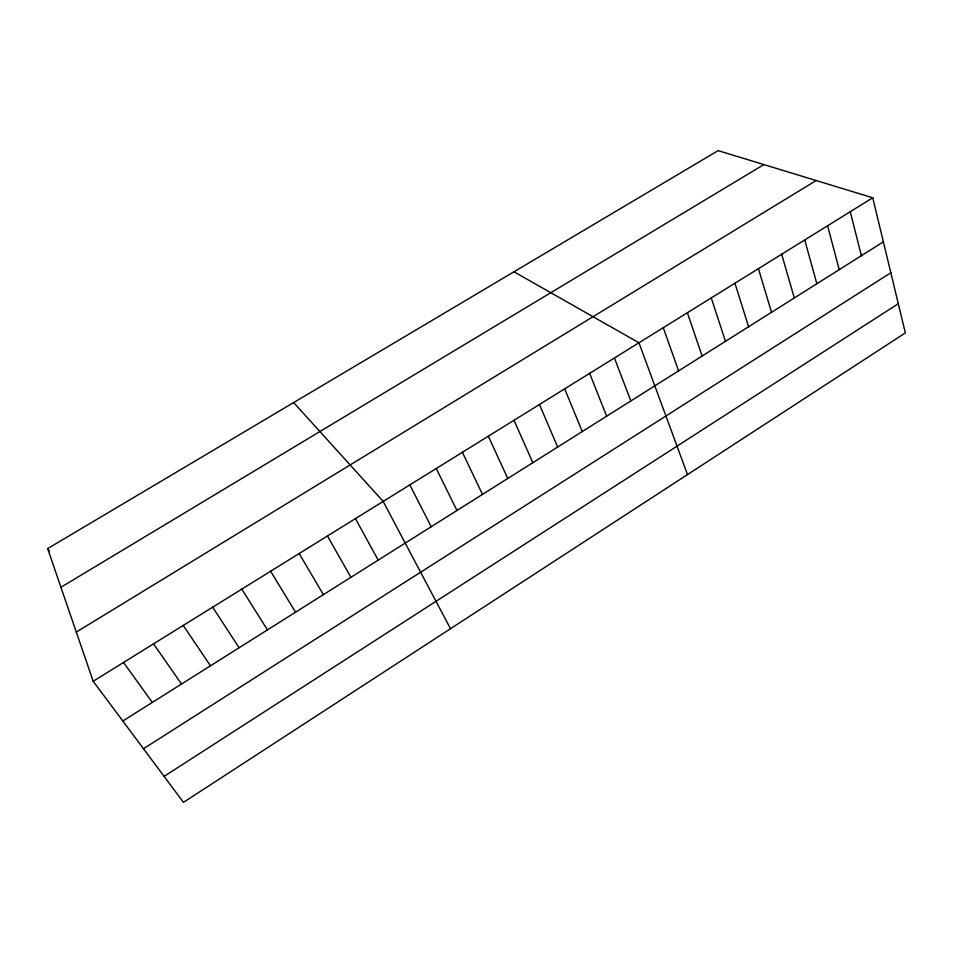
<?xml version="1.0" encoding="UTF-8"?>
<svg xmlns="http://www.w3.org/2000/svg" width="953" height="953" viewBox="0 0 953 953"><rect width="100%" height="100%" fill="white"/><g stroke="black" fill="none" stroke-linecap="round" stroke-linejoin="round"><path stroke-width="1.43" d="M164.095 776.373L898.298 303.709M143.486 748.724L890.829 272.749M122.818 721.016L883.371 241.848M93.203 681.288L872.734 197.771L905.35 332.919L183.464 802.366L93.203 681.288L47.65 548.594L718.109 150.634L872.734 197.771M76.311 632.065L816.161 180.522M60.932 587.274L763.877 164.583M513.965 271.796L638.963 342.782L687.506 474.594M293.667 402.571L383.177 501.433L450.495 628.718M123.533 662.478L152.313 702.432M47.65 548.594L49.365 550.977M153.54 643.871L181.523 684.028M183.25 625.442L210.446 665.802M212.674 607.192L239.084 647.766M241.8 589.121L267.448 629.897M270.628 571.24L295.537 612.195M299.182 553.526L323.353 594.672M327.463 535.991L350.907 577.315M355.457 518.623L378.186 560.126M409.838 484.898L431.209 526.723M436.248 468.519L456.964 510.498M462.408 452.294L482.48 494.416M488.329 436.212L507.77 478.489M514.012 420.285L532.822 462.705M539.458 404.501L557.66 447.052M564.676 388.86L582.271 431.542M589.657 373.362L606.668 416.175M614.423 358.006L630.85 400.939M663.276 327.701L678.572 370.872M687.375 312.751L702.123 356.041M711.272 297.932L725.471 341.329M734.942 283.244L748.617 326.748M758.421 268.686L771.561 312.298M781.674 254.26L794.302 297.967M804.737 239.953L816.852 283.756M827.609 225.766L839.212 269.663M850.267 211.709L861.393 255.702"/></g></svg>
